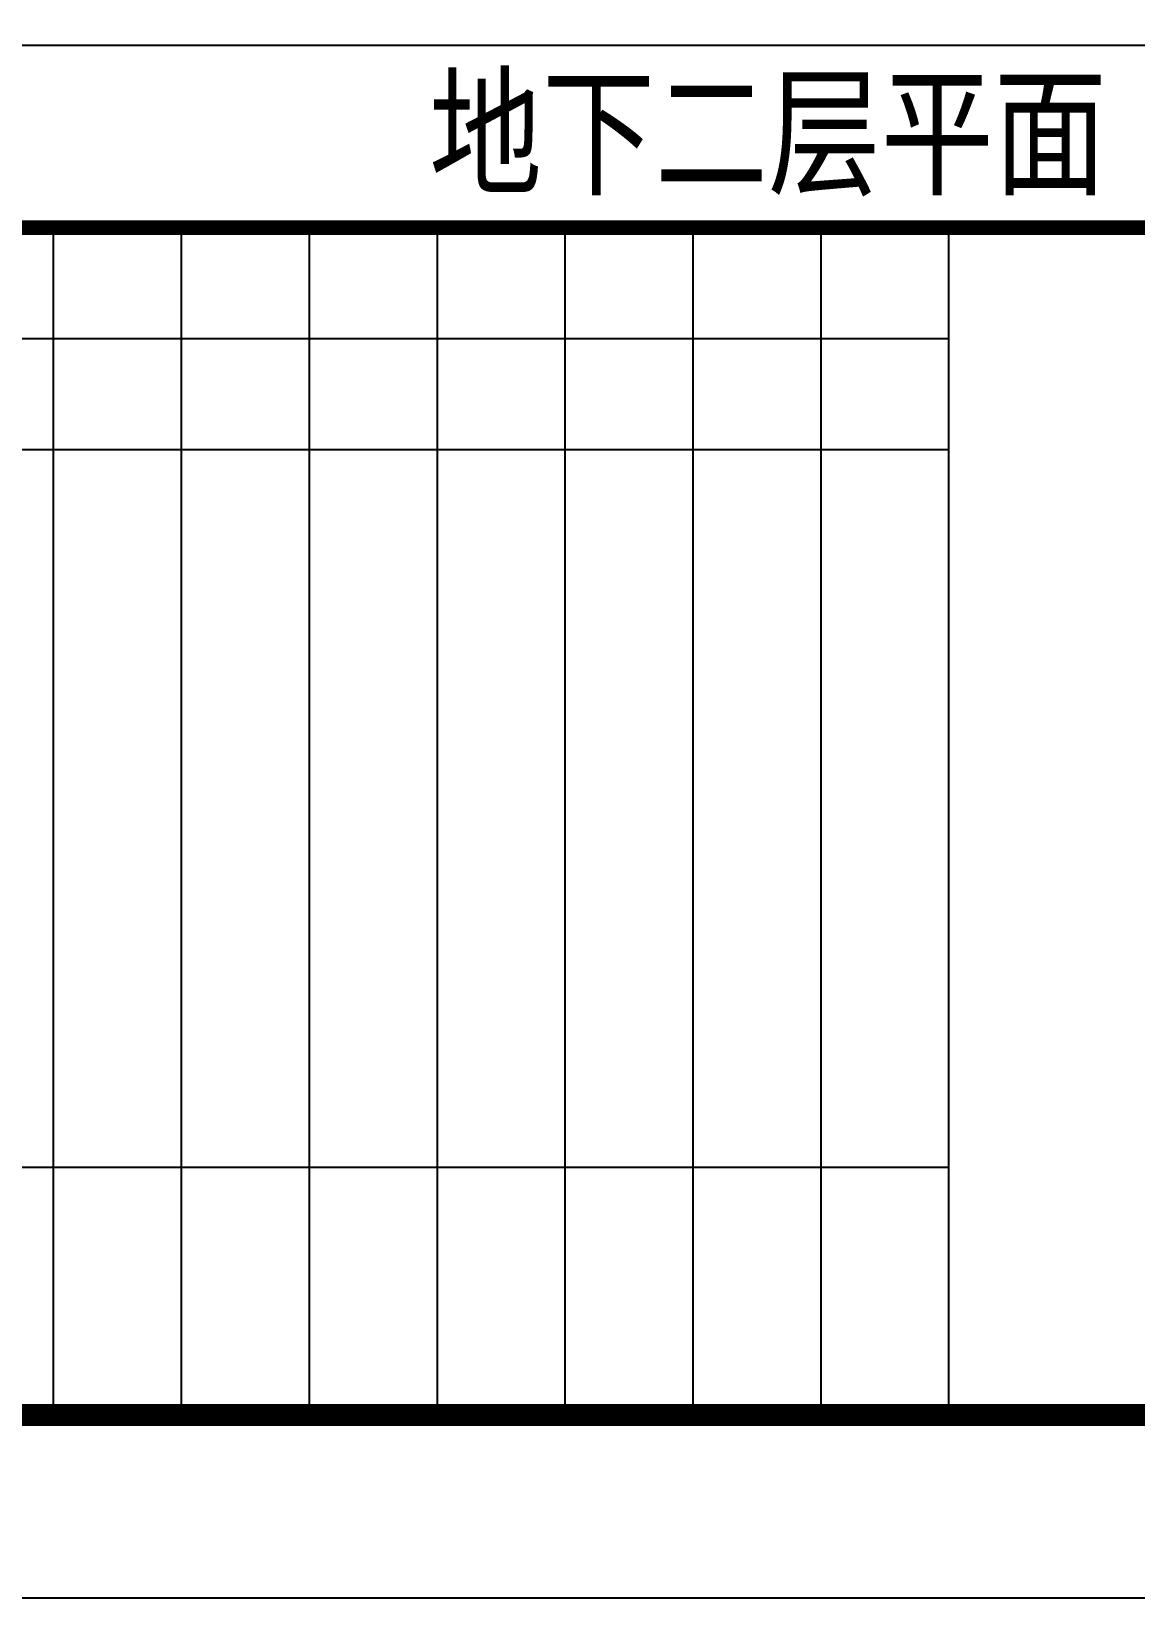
# Model space of a CAD drawing. Header units: millimetres. Extents: x 434053 to 1059003, y -2417481 to 936527.
# Drawn here: x 591666 to 594688, y -1807326 to -1803038 of the extents above; entities that cross this region are included whole.
import ezdxf

# ---------------------------------------------------------------- set-up
doc = ezdxf.new("R2010")
doc.units = ezdxf.units.MM
doc.header["$LTSCALE"] = 1000
doc.header["$MEASUREMENT"] = 0
for name, color, linetype in [('A-ANNO-TTLB', 7, 'Continuous'), ('PUB_TEXT', 7, 'Continuous'), ('TITLIN', 7, 'Continuous'), ('图框层', 3, 'Continuous')]:
    doc.layers.add(name, color=color, linetype=linetype)
doc.styles.add('宋体', font='', dxfattribs={"width": 0.8})
doc.styles.get('宋体').set_extended_font_data('SimSun')

# ---------------------------------------------------------------- blocks, each defined once
blk = doc.blocks.new('A$C1A944FEE')
blk.add_line((0, 500), (9550, 500))
blk.add_lwpolyline([(0, 11820), (9550, 11820), (9550, 0), (0, 0)], close=True)
blk = doc.blocks.new('asdfgafg21GZ_LABEL2')
at = {"layer": 'TITLIN'}
for p, q in [((-65, 297.507), (0, 297.507)), ((-58.918, 297.507), (-58.918, 224.115)), ((-52.836, 297.507), (-52.836, 224.115)), ((-13.545, 297.507), (-13.545, 229.622)), ((-65, 290.507), (0, 290.507)), ((-65, 283.507), (0, 283.507)), ((-65, 276.507), (0, 276.507)), ((-65, 269.507), (0, 269.507)), ((-65, 262.507), (0, 262.507)), ((-65, 255.507), (0, 255.507)), ((-65, 248.507), (0, 248.507))]:
    blk.add_line(p, q, dxfattribs=at)
at = {"layer": 'TITLIN', "const_width": 0.8}
blk.add_lwpolyline([(-65, 297.507), (-65, 224.115)], dxfattribs=at)
blk = doc.blocks.new('asdfgafgA$C15443CC7')
at = {"const_width": 120}
blk.add_lwpolyline([(198600, 82876), (198600, 33798)], dxfattribs=at)
at = {"layer": 'A-ANNO-TTLB'}
blk.add_lwpolyline([(52200, 0), (209850, 0), (209850, 89100), (52200, 89100)], close=True, dxfattribs=at)
at = {"layer": 'A-ANNO-TTLB', "const_width": 180}
blk.add_lwpolyline([(55950, 1500), (208350, 1500), (208350, 87600), (55950, 87600)], close=True, dxfattribs=at)
at = {"layer": '图框层', "xscale": 150.0000000300889, "yscale": 150.0000000300889, "zscale": 150.0000000300889}
blk.add_blockref('asdfgafg21GZ_LABEL2', (208350, 1500), dxfattribs=at)
blk = doc.blocks.new('asdfadfsdhg')
at = {"xscale": 0.3333333333333333, "yscale": 0.3333333333333333, "zscale": 0.3333333333333333, "rotation": 270}
blk.add_blockref('asdfgafgA$C15443CC7', (0, 69950), dxfattribs=at)

msp = doc.modelspace()

# ---------------------------------------------------------------- block references
for name, p in [('asdfadfsdhg', (578800.9, -1807326.3)), ('A$C1A944FEE', (588850.9, -1803576.3))]:
    msp.add_blockref(name, p)

# ---------------------------------------------------------------- texts
at = {"layer": 'PUB_TEXT', "color": 2, "style": '宋体', "width": 0.8}
msp.add_text('地下二层平面', height=283.23, dxfattribs=at).set_placement((592754.6, -1803456.5))

doc.saveas('drawing.dxf')
